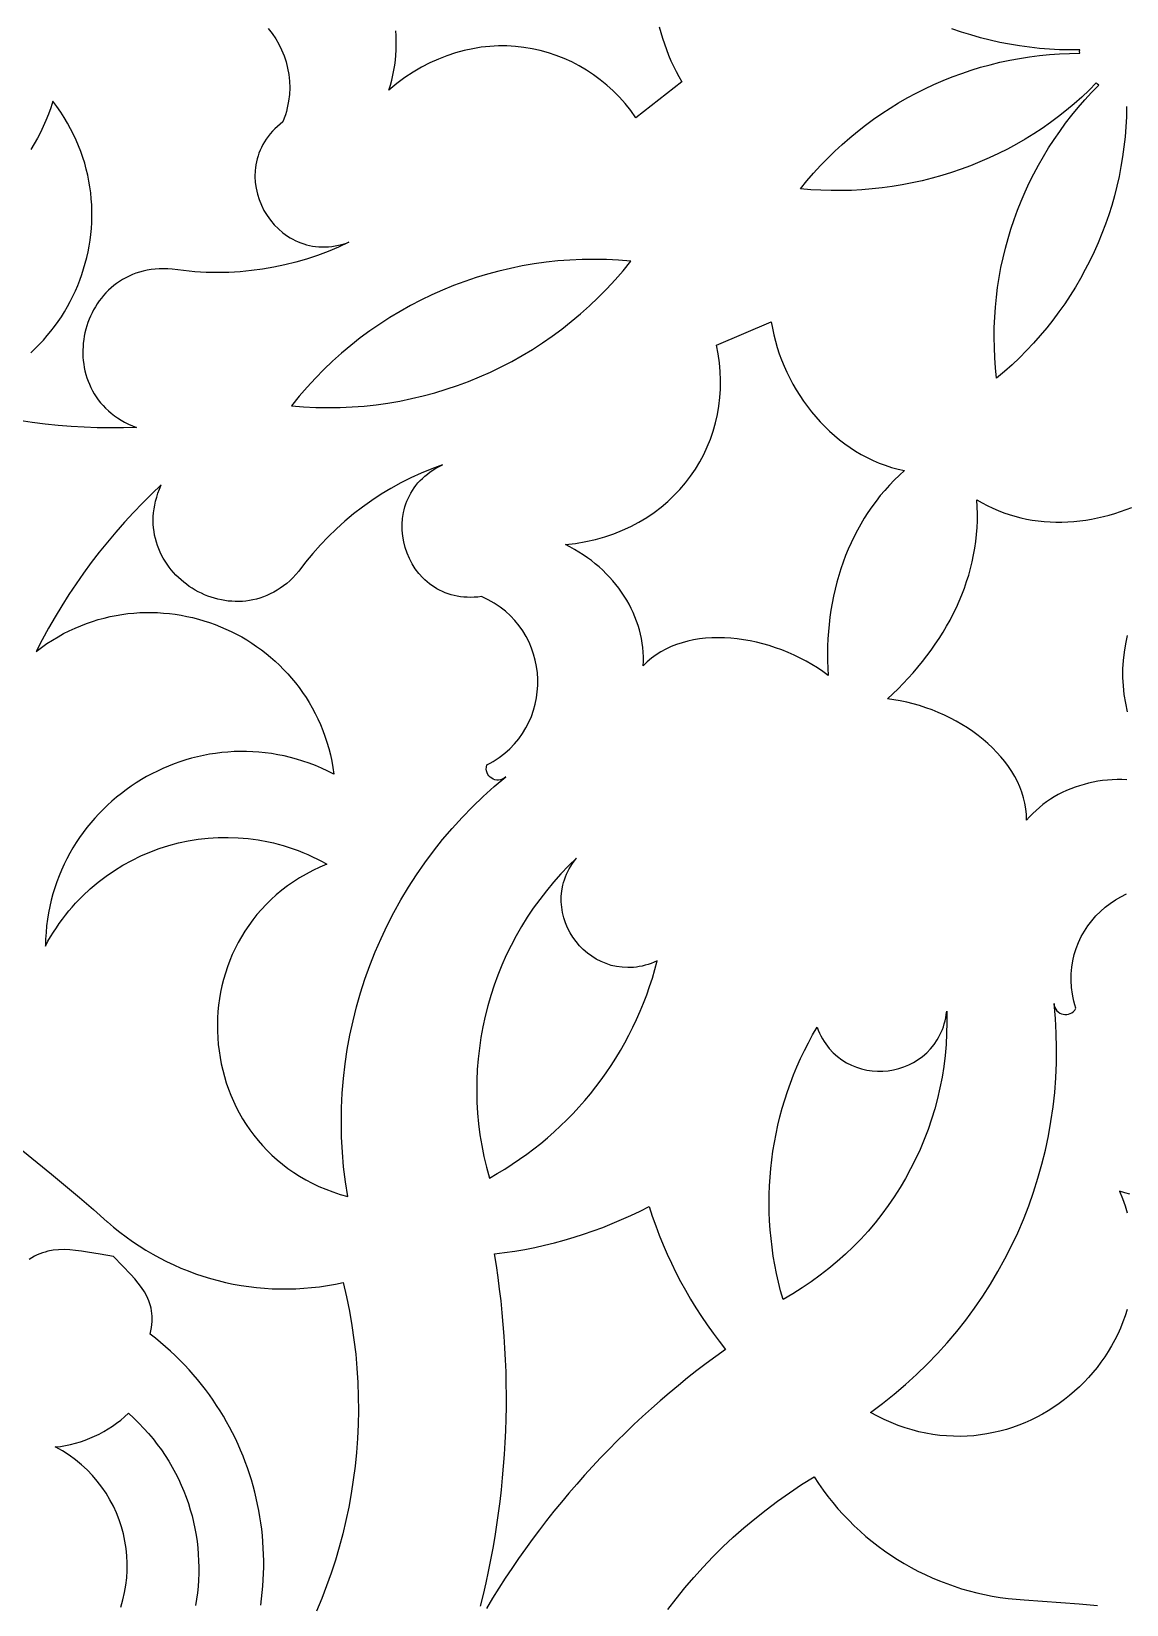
# Model space of a CAD drawing. Extents: x -625 to 625, y -425 to 425.
# Drawn here: x -63.3 to 0, y -89.9 to 1 of the extents above; entities that cross this region are included whole.
import ezdxf

# ---------------------------------------------------------------- set-up
doc = ezdxf.new("R2010")
doc.units = 0
doc.header["$MEASUREMENT"] = 0
doc.layers.add('LAYER_1', color=18, linetype='CONTINUOUS')

msp = doc.modelspace()

# ---------------------------------------------------------------- linework, layer by layer
at = {"layer": 'LAYER_1'}
for points in [[(-49.598, 1.206), (-49.375, 0.916), (-49.171, 0.612), (-48.987, 0.294), (-48.826, -0.035), (-48.686, -0.377), (-48.57, -0.728), (-48.479, -1.089), (-48.413, -1.459), (-48.374, -1.835), (-48.362, -2.217), (-48.379, -2.605), (-48.425, -2.996), (-48.46, -3.193), (-48.502, -3.391), (-48.552, -3.589), (-48.61, -3.787), (-48.676, -3.986), (-48.75, -4.184), (-48.918, -4.317), (-49.075, -4.454), (-49.223, -4.595), (-49.361, -4.739), (-49.49, -4.887), (-49.609, -5.038), (-49.72, -5.192), (-49.821, -5.349), (-49.913, -5.508), (-49.996, -5.67), (-50.07, -5.833), (-50.136, -5.999), (-50.193, -6.165), (-50.242, -6.334), (-50.283, -6.503), (-50.316, -6.673), (-50.341, -6.843), (-50.358, -7.014), (-50.369, -7.356), (-50.35, -7.697), (-50.303, -8.034), (-50.228, -8.366), (-50.127, -8.69), (-50, -9.006), (-49.848, -9.311), (-49.673, -9.602), (-49.476, -9.88), (-49.257, -10.14), (-49.018, -10.382), (-48.76, -10.604), (-48.483, -10.803), (-48.338, -10.894), (-48.189, -10.978), (-48.036, -11.056), (-47.879, -11.127), (-47.718, -11.191), (-47.553, -11.248), (-47.385, -11.297), (-47.214, -11.339), (-47.039, -11.372), (-46.861, -11.398), (-46.681, -11.415), (-46.497, -11.423), (-46.31, -11.423), (-46.121, -11.413), (-45.93, -11.394), (-45.736, -11.365), (-45.54, -11.327), (-45.341, -11.278), (-45.141, -11.219), (-44.939, -11.15), (-45.537, -11.428), (-46.145, -11.683), (-46.76, -11.915), (-47.382, -12.122), (-48.011, -12.305), (-48.646, -12.464), (-49.285, -12.599), (-49.93, -12.71), (-50.577, -12.796), (-51.228, -12.858), (-51.882, -12.895), (-52.537, -12.907), (-53.192, -12.894), (-53.848, -12.856), (-54.504, -12.794), (-55.158, -12.706), (-55.413, -12.689), (-55.663, -12.684), (-55.906, -12.69), (-56.145, -12.708), (-56.377, -12.736), (-56.603, -12.775), (-56.824, -12.823), (-57.038, -12.882), (-57.246, -12.95), (-57.449, -13.027), (-57.644, -13.112), (-57.834, -13.207), (-58.017, -13.309), (-58.194, -13.42), (-58.364, -13.537), (-58.528, -13.662), (-58.685, -13.794), (-58.835, -13.933), (-58.979, -14.078), (-59.115, -14.228), (-59.245, -14.385), (-59.368, -14.546), (-59.483, -14.713), (-59.592, -14.884), (-59.693, -15.06), (-59.786, -15.239), (-59.873, -15.422), (-59.952, -15.609), (-60.023, -15.799), (-60.087, -15.991), (-60.143, -16.186), (-60.192, -16.383), (-60.232, -16.581), (-60.265, -16.781), (-60.289, -16.982), (-60.306, -17.184), (-60.315, -17.387), (-60.315, -17.589), (-60.307, -17.792), (-60.291, -17.994), (-60.266, -18.195), (-60.233, -18.395), (-60.192, -18.593), (-60.142, -18.79), (-60.083, -18.985), (-60.015, -19.177), (-59.939, -19.366), (-59.853, -19.553), (-59.759, -19.736), (-59.655, -19.916), (-59.543, -20.091), (-59.421, -20.262), (-59.29, -20.428), (-59.15, -20.59), (-59, -20.746), (-58.841, -20.897), (-58.672, -21.041), (-58.494, -21.18), (-58.306, -21.311), (-58.108, -21.436), (-57.9, -21.554), (-57.683, -21.664), (-57.455, -21.766), (-57.218, -21.86), (-57.975, -21.883), (-58.731, -21.889), (-59.487, -21.877), (-60.243, -21.849), (-60.997, -21.804), (-61.749, -21.742), (-62.5, -21.664), (-63.249, -21.569), (-63.995, -21.457)], [(-27.002, 1.31), (-26.915, 0.974), (-26.817, 0.641), (-26.71, 0.311), (-26.593, -0.015), (-26.466, -0.337), (-26.329, -0.655), (-26.184, -0.967), (-26.029, -1.275), (-25.865, -1.577), (-25.692, -1.874), (-28.349, -3.952), (-28.652, -3.535), (-28.972, -3.139), (-29.308, -2.763), (-29.661, -2.407), (-30.028, -2.072), (-30.41, -1.759), (-30.806, -1.467), (-31.213, -1.198), (-31.633, -0.951), (-32.064, -0.727), (-32.505, -0.526), (-32.955, -0.349), (-33.413, -0.196), (-33.879, -0.068), (-34.352, 0.036), (-34.831, 0.115), (-35.316, 0.168), (-35.804, 0.196), (-36.296, 0.197), (-36.791, 0.171), (-37.287, 0.118), (-37.785, 0.038), (-38.282, -0.07), (-38.779, -0.206), (-39.275, -0.37), (-39.768, -0.564), (-40.258, -0.787), (-40.745, -1.039), (-41.226, -1.322), (-41.702, -1.634), (-42.171, -1.978), (-42.634, -2.353), (-42.545, -2.066), (-42.467, -1.778), (-42.399, -1.49), (-42.342, -1.201), (-42.294, -0.913), (-42.256, -0.625), (-42.228, -0.338), (-42.21, -0.052), (-42.202, 0.233), (-42.204, 0.516), (-42.215, 0.797), (-42.235, 1.076)], [(0.004, -3.313), (-0.01, -3.897), (-0.039, -4.478), (-0.086, -5.057), (-0.148, -5.634), (-0.227, -6.207), (-0.322, -6.777), (-0.432, -7.344), (-0.559, -7.907), (-0.701, -8.465), (-0.858, -9.019), (-1.031, -9.567), (-1.219, -10.111), (-1.422, -10.649), (-1.64, -11.181), (-1.873, -11.707), (-2.12, -12.226), (-2.382, -12.738), (-2.659, -13.244), (-2.95, -13.741), (-3.255, -14.231), (-3.574, -14.713), (-3.907, -15.186), (-4.254, -15.651), (-4.614, -16.106), (-4.988, -16.552), (-5.375, -16.988), (-5.776, -17.415), (-6.19, -17.83), (-6.616, -18.235), (-7.056, -18.629), (-7.508, -19.012), (-7.569, -18.423), (-7.613, -17.835), (-7.639, -17.248), (-7.649, -16.662), (-7.642, -16.077), (-7.618, -15.494), (-7.578, -14.914), (-7.522, -14.336), (-7.449, -13.761), (-7.361, -13.19), (-7.256, -12.621), (-7.136, -12.057), (-7, -11.497), (-6.848, -10.941), (-6.681, -10.39), (-6.499, -9.844), (-6.301, -9.304), (-6.088, -8.769), (-5.861, -8.241), (-5.619, -7.719), (-5.362, -7.204), (-5.091, -6.696), (-4.805, -6.195), (-4.505, -5.703), (-4.191, -5.218), (-3.863, -4.741), (-3.521, -4.274), (-3.165, -3.815), (-2.796, -3.366), (-2.413, -2.927), (-2.017, -2.497), (-1.608, -2.078), (-1.683, -2.011), (-1.752, -1.939), (-2.165, -2.355), (-2.589, -2.758), (-3.026, -3.148), (-3.473, -3.523), (-3.931, -3.886), (-4.4, -4.234), (-4.878, -4.568), (-5.366, -4.888), (-5.863, -5.195), (-6.368, -5.486), (-6.882, -5.764), (-7.404, -6.027), (-7.933, -6.275), (-8.469, -6.509), (-9.011, -6.727), (-9.56, -6.931), (-10.114, -7.12), (-10.674, -7.293), (-11.239, -7.452), (-11.808, -7.594), (-12.382, -7.722), (-12.959, -7.833), (-13.539, -7.929), (-14.123, -8.009), (-14.708, -8.073), (-15.296, -8.121), (-15.885, -8.153), (-16.476, -8.169), (-17.067, -8.168), (-17.659, -8.151), (-18.251, -8.117), (-18.842, -8.066), (-18.468, -7.606), (-18.083, -7.159), (-17.686, -6.724), (-17.279, -6.302), (-16.861, -5.892), (-16.432, -5.496), (-15.994, -5.113), (-15.546, -4.743), (-15.088, -4.386), (-14.621, -4.043), (-14.146, -3.714), (-13.662, -3.399), (-13.17, -3.097), (-12.671, -2.81), (-12.164, -2.537), (-11.649, -2.279), (-11.128, -2.035), (-10.601, -1.806), (-10.067, -1.592), (-9.527, -1.392), (-8.982, -1.208), (-8.431, -1.04), (-7.876, -0.887), (-7.316, -0.749), (-6.751, -0.627), (-6.183, -0.522), (-5.611, -0.432), (-5.035, -0.358), (-4.457, -0.301), (-3.876, -0.261), (-3.292, -0.237), (-2.706, -0.23), (-2.711, -0.13), (-2.707, -0.029), (-3.292, -0.033), (-3.876, -0.019), (-4.457, 0.011), (-5.036, 0.057), (-5.613, 0.119), (-6.186, 0.198), (-6.756, 0.293), (-7.323, 0.403), (-7.885, 0.53), (-8.444, 0.672), (-8.997, 0.829), (-9.546, 1.002), (-10.09, 1.19)], [(-63.325, -17.538), (-63.075, -17.302), (-62.832, -17.059), (-62.599, -16.808), (-62.373, -16.551), (-62.157, -16.287), (-61.949, -16.017), (-61.75, -15.74), (-61.559, -15.458), (-61.378, -15.17), (-61.206, -14.877), (-61.044, -14.579), (-60.891, -14.276), (-60.747, -13.968), (-60.613, -13.657), (-60.488, -13.341), (-60.374, -13.021), (-60.269, -12.698), (-60.175, -12.372), (-60.09, -12.043), (-60.016, -11.711), (-59.952, -11.377), (-59.899, -11.04), (-59.856, -10.702), (-59.824, -10.362), (-59.803, -10.021), (-59.792, -9.678), (-59.793, -9.335), (-59.805, -8.991), (-59.828, -8.647), (-59.862, -8.303), (-59.908, -7.959), (-59.965, -7.615), (-60.034, -7.272), (-60.115, -6.93), (-60.208, -6.59), (-60.313, -6.251), (-60.429, -5.914), (-60.558, -5.578), (-60.7, -5.246), (-60.854, -4.915), (-61.02, -4.588), (-61.199, -4.264), (-61.391, -3.943), (-61.595, -3.625), (-61.813, -3.312), (-62.043, -3.003), (-62.167, -3.38), (-62.301, -3.749), (-62.447, -4.11), (-62.602, -4.463), (-62.768, -4.807), (-62.944, -5.142), (-63.13, -5.47), (-63.325, -5.788)], [(0.023, -42.226), (-0.262, -42.217), (-0.545, -42.219), (-0.826, -42.23), (-1.105, -42.251), (-1.382, -42.281), (-1.656, -42.32), (-1.926, -42.369), (-2.194, -42.428), (-2.457, -42.495), (-2.717, -42.572), (-2.973, -42.657), (-3.224, -42.752), (-3.47, -42.856), (-3.711, -42.968), (-3.947, -43.089), (-4.177, -43.219), (-4.401, -43.358), (-4.618, -43.505), (-4.83, -43.661), (-5.034, -43.826), (-5.231, -43.998), (-5.421, -44.179), (-5.602, -44.368), (-5.776, -44.566), (-5.785, -44.236), (-5.818, -43.91), (-5.872, -43.587), (-5.949, -43.268), (-6.047, -42.954), (-6.165, -42.644), (-6.302, -42.34), (-6.459, -42.041), (-6.633, -41.749), (-6.824, -41.462), (-7.032, -41.183), (-7.256, -40.91), (-7.494, -40.645), (-7.747, -40.388), (-8.012, -40.139), (-8.291, -39.899), (-8.581, -39.668), (-8.882, -39.447), (-9.193, -39.235), (-9.514, -39.034), (-9.844, -38.843), (-10.181, -38.663), (-10.526, -38.495), (-10.876, -38.338), (-11.233, -38.194), (-11.594, -38.062), (-11.959, -37.943), (-12.328, -37.838), (-12.699, -37.746), (-13.072, -37.668), (-13.446, -37.605), (-13.819, -37.556), (-13.506, -37.266), (-13.2, -36.97), (-12.901, -36.667), (-12.611, -36.359), (-12.329, -36.046), (-12.055, -35.726), (-11.79, -35.402), (-11.534, -35.072), (-11.288, -34.738), (-11.05, -34.398), (-10.822, -34.054), (-10.604, -33.706), (-10.396, -33.353), (-10.199, -32.996), (-10.011, -32.635), (-9.835, -32.27), (-9.669, -31.901), (-9.515, -31.529), (-9.372, -31.154), (-9.24, -30.775), (-9.121, -30.393), (-9.013, -30.009), (-8.918, -29.622), (-8.835, -29.232), (-8.765, -28.84), (-8.708, -28.446), (-8.664, -28.049), (-8.633, -27.651), (-8.616, -27.251), (-8.613, -26.849), (-8.624, -26.446), (-8.649, -26.042), (-8.35, -26.219), (-8.045, -26.382), (-7.735, -26.531), (-7.419, -26.667), (-7.099, -26.79), (-6.775, -26.9), (-6.448, -26.997), (-6.116, -27.082), (-5.782, -27.154), (-5.445, -27.213), (-5.106, -27.26), (-4.765, -27.295), (-4.422, -27.318), (-4.079, -27.33), (-3.735, -27.33), (-3.39, -27.318), (-3.046, -27.295), (-2.702, -27.261), (-2.359, -27.216), (-2.017, -27.16), (-1.677, -27.094), (-1.338, -27.017), (-1.003, -26.93), (-0.67, -26.833), (-0.34, -26.725), (-0.014, -26.608), (0.308, -26.481)], [(0.039, -33.895), (-0.065, -34.368), (-0.144, -34.847), (-0.197, -35.331), (-0.224, -35.819), (-0.225, -36.311), (-0.2, -36.806), (-0.147, -37.302), (-0.067, -37.8), (0.041, -38.298)], [(0.042, -72.849), (-0.075, -73.216), (-0.206, -73.576), (-0.35, -73.93), (-0.507, -74.278), (-0.677, -74.618), (-0.859, -74.952), (-1.053, -75.278), (-1.26, -75.597), (-1.477, -75.908), (-1.705, -76.21), (-1.945, -76.504), (-2.194, -76.789), (-2.454, -77.065), (-2.723, -77.331), (-3.001, -77.587), (-3.289, -77.833), (-3.585, -78.069), (-3.889, -78.295), (-4.201, -78.509), (-4.521, -78.711), (-4.849, -78.903), (-5.183, -79.082), (-5.524, -79.249), (-5.871, -79.404), (-6.224, -79.545), (-6.582, -79.674), (-6.946, -79.789), (-7.314, -79.89), (-7.687, -79.978), (-8.065, -80.051), (-8.446, -80.109), (-8.831, -80.152), (-9.219, -80.18), (-9.61, -80.193), (-10.003, -80.19), (-10.398, -80.17), (-10.796, -80.134), (-11.194, -80.081), (-11.594, -80.012), (-11.995, -79.925), (-12.396, -79.82), (-12.797, -79.697), (-13.198, -79.556), (-13.599, -79.396), (-13.998, -79.218), (-14.397, -79.02), (-14.793, -78.803), (-14.096, -78.287), (-13.42, -77.751), (-12.765, -77.194), (-12.131, -76.618), (-11.518, -76.023), (-10.928, -75.41), (-10.359, -74.78), (-9.813, -74.132), (-9.29, -73.469), (-8.79, -72.789), (-8.313, -72.095), (-7.86, -71.386), (-7.43, -70.663), (-7.025, -69.927), (-6.644, -69.179), (-6.288, -68.419), (-5.957, -67.647), (-5.652, -66.865), (-5.371, -66.073), (-5.117, -65.272), (-4.889, -64.462), (-4.687, -63.644), (-4.513, -62.819), (-4.365, -61.986), (-4.244, -61.148), (-4.151, -60.304), (-4.086, -59.456), (-4.049, -58.603), (-4.04, -57.746), (-4.061, -56.887), (-4.11, -56.025), (-4.188, -55.161), (-4.174, -55.285), (-4.14, -55.397), (-4.09, -55.496), (-4.025, -55.583), (-3.947, -55.656), (-3.86, -55.716), (-3.765, -55.76), (-3.664, -55.791), (-3.56, -55.805), (-3.455, -55.804), (-3.351, -55.787), (-3.25, -55.752), (-3.155, -55.701), (-3.067, -55.632), (-2.99, -55.544), (-2.925, -55.437), (-2.988, -55.235), (-3.043, -55.033), (-3.089, -54.831), (-3.128, -54.631), (-3.182, -54.233), (-3.205, -53.839), (-3.2, -53.451), (-3.166, -53.07), (-3.105, -52.697), (-3.018, -52.332), (-2.907, -51.977), (-2.771, -51.633), (-2.612, -51.3), (-2.432, -50.98), (-2.23, -50.673), (-2.009, -50.381), (-1.769, -50.105), (-1.512, -49.845), (-1.238, -49.603), (-0.948, -49.379), (-0.644, -49.175), (-0.327, -48.992), (0.003, -48.83)], [(-63.79, -63.691), (-62.96, -64.353), (-62.137, -65.024), (-61.32, -65.702), (-60.509, -66.388), (-59.704, -67.082), (-58.905, -67.783), (-58.892, -67.789), (-58.54, -68.092), (-58.18, -68.383), (-57.813, -68.662), (-57.439, -68.929), (-57.058, -69.184), (-56.67, -69.428), (-56.277, -69.659), (-55.877, -69.878), (-55.472, -70.085), (-55.062, -70.279), (-54.646, -70.461), (-54.226, -70.631), (-53.801, -70.788), (-53.372, -70.933), (-52.939, -71.065), (-52.503, -71.184), (-52.063, -71.29), (-51.621, -71.384), (-51.175, -71.465), (-50.728, -71.532), (-50.278, -71.586), (-49.826, -71.628), (-49.373, -71.655), (-48.918, -71.67), (-48.462, -71.671), (-48.006, -71.659), (-47.549, -71.633), (-47.092, -71.594), (-46.636, -71.54), (-46.18, -71.473), (-45.724, -71.392), (-45.27, -71.298), (-45.078, -72.126), (-44.91, -72.955), (-44.767, -73.782), (-44.646, -74.608), (-44.549, -75.432), (-44.475, -76.254), (-44.424, -77.073), (-44.396, -77.89), (-44.389, -78.704), (-44.405, -79.514), (-44.443, -80.32), (-44.502, -81.123), (-44.583, -81.92), (-44.684, -82.713), (-44.807, -83.501), (-44.95, -84.283), (-45.114, -85.059), (-45.297, -85.829), (-45.501, -86.592), (-45.724, -87.348), (-45.967, -88.097), (-46.228, -88.838), (-46.509, -89.571), (-46.808, -90.296)], [(0.191, -66.198), (-0.104, -66.106), (-0.403, -66.021), (-0.234, -66.44), (-0.085, -66.859), (0.045, -67.277)], [(-37.326, -90.001), (-37.164, -89.336), (-37.01, -88.668), (-36.866, -87.999), (-36.732, -87.329), (-36.607, -86.656), (-36.491, -85.982), (-36.385, -85.307), (-36.289, -84.631), (-36.201, -83.953), (-36.124, -83.275), (-36.055, -82.595), (-35.996, -81.915), (-35.946, -81.233), (-35.906, -80.552), (-35.875, -79.869), (-35.854, -79.187), (-35.841, -78.504), (-35.838, -77.82), (-35.845, -77.137), (-35.861, -76.454), (-35.885, -75.771), (-35.92, -75.088), (-35.963, -74.405), (-36.016, -73.723), (-36.078, -73.041), (-36.149, -72.36), (-36.23, -71.68), (-36.319, -71.001), (-36.418, -70.322), (-36.526, -69.645), (-35.942, -69.571), (-35.36, -69.484), (-34.781, -69.383), (-34.204, -69.27), (-33.631, -69.143), (-33.061, -69.003), (-32.494, -68.85), (-31.931, -68.684), (-31.373, -68.505), (-30.818, -68.314), (-30.268, -68.109), (-29.723, -67.892), (-29.182, -67.662), (-28.647, -67.42), (-28.117, -67.165), (-27.593, -66.898), (-27.408, -67.459), (-27.211, -68.014), (-27.001, -68.565), (-26.779, -69.11), (-26.544, -69.65), (-26.297, -70.184), (-26.038, -70.712), (-25.767, -71.234), (-25.484, -71.749), (-25.189, -72.258), (-24.883, -72.76), (-24.565, -73.256), (-24.235, -73.744), (-23.894, -74.224), (-23.542, -74.697), (-23.179, -75.162), (-23.735, -75.565), (-24.286, -75.974), (-24.83, -76.391), (-25.368, -76.815), (-25.9, -77.247), (-26.426, -77.685), (-26.945, -78.131), (-27.458, -78.583), (-27.965, -79.042), (-28.465, -79.508), (-28.958, -79.981), (-29.445, -80.46), (-29.925, -80.946), (-30.398, -81.438), (-30.865, -81.937), (-31.324, -82.442), (-31.776, -82.953), (-32.222, -83.47), (-32.66, -83.994), (-33.091, -84.524), (-33.515, -85.059), (-33.932, -85.601), (-34.341, -86.148), (-34.743, -86.702), (-35.137, -87.26), (-35.523, -87.825), (-35.902, -88.395), (-36.274, -88.97), (-36.637, -89.551), (-36.993, -90.138)], [(-50.037, -89.95), (-49.988, -89.584), (-49.946, -89.218), (-49.913, -88.851), (-49.889, -88.484), (-49.872, -88.118), (-49.863, -87.751), (-49.863, -87.385), (-49.87, -87.019), (-49.886, -86.653), (-49.909, -86.289), (-49.94, -85.925), (-49.98, -85.562), (-50.027, -85.2), (-50.082, -84.839), (-50.145, -84.48), (-50.216, -84.122), (-50.294, -83.766), (-50.38, -83.412), (-50.474, -83.059), (-50.576, -82.709), (-50.685, -82.36), (-50.802, -82.014), (-50.927, -81.671), (-51.059, -81.33), (-51.199, -80.991), (-51.346, -80.656), (-51.501, -80.324), (-51.663, -79.994), (-51.833, -79.668), (-52.01, -79.346), (-52.194, -79.027), (-52.386, -78.711), (-52.585, -78.4), (-52.791, -78.092), (-53.005, -77.788), (-53.226, -77.489), (-53.454, -77.194), (-53.689, -76.903), (-53.932, -76.617), (-54.181, -76.336), (-54.438, -76.06), (-54.702, -75.789), (-54.972, -75.523), (-55.25, -75.262), (-55.535, -75.007), (-55.827, -74.757), (-56.125, -74.513), (-56.431, -74.275), (-56.389, -74.087), (-56.356, -73.906), (-56.333, -73.73), (-56.319, -73.56), (-56.314, -73.395), (-56.317, -73.235), (-56.329, -73.08), (-56.348, -72.929), (-56.375, -72.781), (-56.41, -72.638), (-56.501, -72.36), (-56.619, -72.094), (-56.761, -71.836), (-56.927, -71.584), (-57.112, -71.336), (-57.316, -71.09), (-57.537, -70.842), (-58.018, -70.335), (-58.54, -69.795), (-59.314, -69.663), (-60.042, -69.535), (-60.392, -69.48), (-60.733, -69.437), (-61.067, -69.407), (-61.394, -69.394), (-61.715, -69.402), (-62.032, -69.434), (-62.345, -69.493), (-62.5, -69.533), (-62.654, -69.582), (-62.808, -69.638), (-62.962, -69.704), (-63.115, -69.779), (-63.268, -69.863), (-63.422, -69.958)], [(-58.127, -90.062), (-58.004, -89.646), (-57.905, -89.225), (-57.831, -88.801), (-57.781, -88.374), (-57.754, -87.947), (-57.751, -87.52), (-57.771, -87.095), (-57.814, -86.671), (-57.881, -86.25), (-57.97, -85.834), (-58.082, -85.423), (-58.216, -85.019), (-58.372, -84.621), (-58.55, -84.232), (-58.75, -83.853), (-58.972, -83.484), (-59.215, -83.127), (-59.479, -82.782), (-59.765, -82.45), (-60.071, -82.134), (-60.398, -81.833), (-60.745, -81.548), (-61.113, -81.282), (-61.5, -81.034), (-61.908, -80.806), (-61.612, -80.77), (-61.318, -80.721), (-61.028, -80.661), (-60.741, -80.589), (-60.457, -80.505), (-60.178, -80.409), (-59.903, -80.303), (-59.633, -80.185), (-59.367, -80.056), (-59.108, -79.916), (-58.854, -79.765), (-58.606, -79.604), (-58.364, -79.433), (-58.13, -79.251), (-57.902, -79.06), (-57.682, -78.858), (-57.372, -79.141), (-57.075, -79.431), (-56.79, -79.728), (-56.519, -80.031), (-56.259, -80.34), (-56.012, -80.656), (-55.778, -80.977), (-55.556, -81.303), (-55.346, -81.634), (-55.148, -81.97), (-54.963, -82.311), (-54.79, -82.656), (-54.629, -83.004), (-54.48, -83.356), (-54.343, -83.712), (-54.219, -84.07), (-54.106, -84.431), (-54.004, -84.795), (-53.915, -85.16), (-53.838, -85.528), (-53.772, -85.897), (-53.718, -86.267), (-53.675, -86.638), (-53.644, -87.01), (-53.625, -87.382), (-53.616, -87.755), (-53.62, -88.127), (-53.635, -88.498), (-53.66, -88.869), (-53.698, -89.239), (-53.746, -89.607), (-53.806, -89.973)], [(-26.513, -90.211), (-26.027, -89.578), (-25.522, -88.955), (-24.999, -88.345), (-24.458, -87.746), (-23.899, -87.161), (-23.321, -86.588), (-22.725, -86.029), (-22.112, -85.484), (-21.48, -84.953), (-20.831, -84.437), (-20.164, -83.937), (-19.48, -83.451), (-18.777, -82.982), (-18.058, -82.53), (-17.802, -82.917), (-17.536, -83.295), (-17.259, -83.664), (-16.973, -84.024), (-16.677, -84.374), (-16.371, -84.714), (-16.056, -85.045), (-15.732, -85.365), (-15.399, -85.675), (-15.057, -85.975), (-14.708, -86.264), (-14.35, -86.542), (-13.985, -86.81), (-13.613, -87.067), (-13.233, -87.312), (-12.846, -87.547), (-12.452, -87.77), (-12.052, -87.981), (-11.646, -88.181), (-11.234, -88.369), (-10.816, -88.545), (-10.393, -88.708), (-9.965, -88.86), (-9.532, -88.998), (-9.094, -89.125), (-8.652, -89.238), (-8.206, -89.339), (-7.756, -89.426), (-7.302, -89.5), (-6.845, -89.561), (-6.385, -89.609), (-5.922, -89.642), (-5.908, -89.647), (-4.848, -89.713), (-3.788, -89.788), (-2.729, -89.873), (-1.672, -89.968)]]:
    msp.add_lwpolyline(points, dxfattribs=at)
for points in [[(-28.651, -12.249), (-29.357, -12.191), (-30.061, -12.156), (-30.764, -12.143), (-31.465, -12.152), (-32.163, -12.183), (-32.858, -12.236), (-33.549, -12.31), (-34.236, -12.406), (-34.918, -12.523), (-35.596, -12.662), (-36.267, -12.821), (-36.933, -13), (-37.593, -13.2), (-38.245, -13.42), (-38.89, -13.66), (-39.527, -13.92), (-40.156, -14.2), (-40.776, -14.499), (-41.387, -14.817), (-41.987, -15.154), (-42.578, -15.51), (-43.158, -15.884), (-43.727, -16.277), (-44.284, -16.688), (-44.829, -17.117), (-45.362, -17.564), (-45.881, -18.029), (-46.387, -18.51), (-46.879, -19.009), (-47.356, -19.526), (-47.819, -20.058), (-48.266, -20.608), (-47.56, -20.666), (-46.855, -20.701), (-46.152, -20.714), (-45.452, -20.705), (-44.754, -20.674), (-44.059, -20.621), (-43.368, -20.546), (-42.681, -20.451), (-41.998, -20.333), (-41.321, -20.195), (-40.649, -20.036), (-39.983, -19.857), (-39.324, -19.657), (-38.672, -19.437), (-38.027, -19.197), (-37.389, -18.937), (-36.761, -18.657), (-36.141, -18.358), (-35.53, -18.04), (-34.929, -17.703), (-34.338, -17.347), (-33.758, -16.973), (-33.19, -16.58), (-32.633, -16.169), (-32.087, -15.74), (-31.555, -15.293), (-31.036, -14.828), (-30.53, -14.346), (-30.038, -13.847), (-29.56, -13.331), (-29.098, -12.798)], [(-17.249, -36.203), (-17.552, -35.979), (-17.865, -35.766), (-18.188, -35.564), (-18.52, -35.373), (-18.859, -35.193), (-19.206, -35.025), (-19.558, -34.869), (-19.916, -34.725), (-20.279, -34.594), (-20.645, -34.475), (-21.014, -34.369), (-21.386, -34.277), (-21.758, -34.198), (-22.13, -34.134), (-22.502, -34.083), (-22.873, -34.046), (-23.242, -34.025), (-23.607, -34.018), (-23.969, -34.026), (-24.326, -34.05), (-24.677, -34.09), (-25.022, -34.145), (-25.36, -34.217), (-25.689, -34.305), (-26.01, -34.41), (-26.321, -34.533), (-26.622, -34.672), (-26.911, -34.829), (-27.187, -35.004), (-27.451, -35.198), (-27.701, -35.409), (-27.936, -35.64), (-27.924, -35.377), (-27.923, -35.114), (-27.934, -34.852), (-27.956, -34.591), (-27.988, -34.331), (-28.032, -34.072), (-28.086, -33.815), (-28.151, -33.56), (-28.226, -33.307), (-28.312, -33.056), (-28.407, -32.807), (-28.512, -32.562), (-28.627, -32.319), (-28.751, -32.08), (-28.885, -31.844), (-29.028, -31.613), (-29.179, -31.385), (-29.34, -31.162), (-29.51, -30.943), (-29.688, -30.729), (-29.874, -30.521), (-30.069, -30.317), (-30.271, -30.119), (-30.482, -29.928), (-30.7, -29.742), (-30.926, -29.562), (-31.159, -29.39), (-31.4, -29.224), (-31.647, -29.065), (-31.902, -28.913), (-32.163, -28.77), (-32.431, -28.634), (-31.835, -28.561), (-31.257, -28.461), (-30.696, -28.334), (-30.154, -28.182), (-29.631, -28.005), (-29.127, -27.804), (-28.641, -27.58), (-28.176, -27.334), (-27.73, -27.067), (-27.305, -26.78), (-26.9, -26.473), (-26.516, -26.147), (-26.153, -25.804), (-25.811, -25.445), (-25.492, -25.069), (-25.194, -24.678), (-24.919, -24.273), (-24.666, -23.855), (-24.437, -23.424), (-24.231, -22.982), (-24.048, -22.529), (-23.89, -22.067), (-23.755, -21.595), (-23.645, -21.116), (-23.561, -20.629), (-23.501, -20.137), (-23.467, -19.638), (-23.459, -19.136), (-23.477, -18.63), (-23.521, -18.121), (-23.592, -17.61), (-23.69, -17.099), (-20.535, -15.757), (-20.468, -16.129), (-20.387, -16.5), (-20.293, -16.869), (-20.186, -17.235), (-20.066, -17.599), (-19.933, -17.958), (-19.788, -18.314), (-19.631, -18.665), (-19.462, -19.012), (-19.281, -19.352), (-19.089, -19.687), (-18.886, -20.014), (-18.671, -20.335), (-18.446, -20.647), (-18.211, -20.952), (-17.965, -21.248), (-17.709, -21.534), (-17.443, -21.81), (-17.168, -22.076), (-16.884, -22.332), (-16.59, -22.575), (-16.287, -22.807), (-15.976, -23.026), (-15.657, -23.233), (-15.329, -23.425), (-14.993, -23.604), (-14.65, -23.768), (-14.299, -23.917), (-13.941, -24.05), (-13.575, -24.167), (-13.204, -24.267), (-12.825, -24.35), (-13.127, -24.623), (-13.419, -24.906), (-13.699, -25.197), (-13.969, -25.497), (-14.228, -25.804), (-14.476, -26.12), (-14.714, -26.443), (-14.941, -26.773), (-15.157, -27.111), (-15.362, -27.455), (-15.557, -27.805), (-15.742, -28.162), (-15.916, -28.525), (-16.079, -28.894), (-16.232, -29.268), (-16.374, -29.647), (-16.506, -30.031), (-16.627, -30.42), (-16.739, -30.813), (-16.839, -31.211), (-16.93, -31.612), (-17.01, -32.017), (-17.079, -32.425), (-17.139, -32.836), (-17.188, -33.25), (-17.227, -33.666), (-17.256, -34.085), (-17.275, -34.506), (-17.284, -34.928), (-17.282, -35.352), (-17.271, -35.777)], [(-62.48, -51.844), (-62.331, -51.571), (-62.176, -51.304), (-62.015, -51.042), (-61.848, -50.785), (-61.675, -50.534), (-61.497, -50.289), (-61.313, -50.05), (-61.125, -49.816), (-60.93, -49.588), (-60.731, -49.366), (-60.527, -49.15), (-60.318, -48.939), (-59.887, -48.537), (-59.438, -48.158), (-58.973, -47.804), (-58.493, -47.474), (-57.998, -47.17), (-57.491, -46.89), (-56.971, -46.637), (-56.44, -46.409), (-55.899, -46.208), (-55.349, -46.033), (-54.791, -45.885), (-54.227, -45.765), (-53.657, -45.672), (-53.082, -45.606), (-52.504, -45.569), (-51.923, -45.56), (-51.341, -45.581), (-50.758, -45.63), (-50.176, -45.708), (-49.596, -45.817), (-49.307, -45.882), (-49.019, -45.955), (-48.732, -46.035), (-48.445, -46.124), (-48.161, -46.219), (-47.877, -46.323), (-47.595, -46.434), (-47.315, -46.553), (-47.036, -46.68), (-46.759, -46.815), (-46.485, -46.957), (-46.212, -47.108), (-46.628, -47.287), (-47.029, -47.479), (-47.416, -47.683), (-47.788, -47.901), (-48.146, -48.13), (-48.49, -48.37), (-48.82, -48.622), (-49.136, -48.884), (-49.437, -49.156), (-49.724, -49.438), (-49.997, -49.729), (-50.256, -50.028), (-50.501, -50.336), (-50.732, -50.652), (-50.949, -50.975), (-51.152, -51.305), (-51.341, -51.641), (-51.516, -51.984), (-51.677, -52.332), (-51.824, -52.685), (-51.957, -53.042), (-52.077, -53.404), (-52.183, -53.77), (-52.275, -54.138), (-52.353, -54.51), (-52.418, -54.884), (-52.469, -55.26), (-52.507, -55.637), (-52.53, -56.015), (-52.54, -56.394), (-52.537, -56.772), (-52.52, -57.151), (-52.49, -57.528), (-52.446, -57.905), (-52.389, -58.279), (-52.318, -58.651), (-52.234, -59.021), (-52.137, -59.387), (-52.026, -59.75), (-51.902, -60.109), (-51.765, -60.463), (-51.614, -60.813), (-51.45, -61.157), (-51.273, -61.495), (-51.083, -61.827), (-50.88, -62.152), (-50.664, -62.47), (-50.434, -62.78), (-50.192, -63.082), (-49.937, -63.376), (-49.668, -63.66), (-49.387, -63.935), (-49.092, -64.2), (-48.785, -64.455), (-48.465, -64.699), (-48.132, -64.931), (-47.787, -65.152), (-47.428, -65.36), (-47.057, -65.556), (-46.673, -65.739), (-46.276, -65.908), (-45.867, -66.063), (-45.445, -66.203), (-45.011, -66.329), (-45.142, -65.471), (-45.244, -64.614), (-45.316, -63.756), (-45.36, -62.9), (-45.376, -62.046), (-45.363, -61.195), (-45.322, -60.346), (-45.253, -59.502), (-45.156, -58.662), (-45.032, -57.826), (-44.881, -56.997), (-44.703, -56.174), (-44.498, -55.358), (-44.267, -54.55), (-44.01, -53.751), (-43.727, -52.96), (-43.418, -52.179), (-43.084, -51.408), (-42.724, -50.648), (-42.34, -49.9), (-41.931, -49.165), (-41.498, -48.442), (-41.04, -47.732), (-40.558, -47.037), (-40.053, -46.357), (-39.525, -45.693), (-38.973, -45.044), (-38.398, -44.413), (-37.8, -43.799), (-37.18, -43.203), (-36.538, -42.626), (-35.874, -42.068), (-35.971, -42.145), (-36.074, -42.201), (-36.18, -42.236), (-36.287, -42.252), (-36.393, -42.249), (-36.497, -42.23), (-36.596, -42.195), (-36.689, -42.145), (-36.773, -42.082), (-36.847, -42.007), (-36.909, -41.921), (-36.956, -41.826), (-36.987, -41.722), (-37, -41.611), (-36.993, -41.495), (-36.965, -41.373), (-36.777, -41.274), (-36.596, -41.169), (-36.421, -41.059), (-36.252, -40.944), (-35.933, -40.699), (-35.639, -40.436), (-35.37, -40.157), (-35.125, -39.863), (-34.905, -39.555), (-34.71, -39.235), (-34.539, -38.904), (-34.393, -38.563), (-34.271, -38.215), (-34.173, -37.861), (-34.1, -37.501), (-34.051, -37.138), (-34.026, -36.773), (-34.026, -36.407), (-34.05, -36.042), (-34.098, -35.679), (-34.17, -35.319), (-34.266, -34.965), (-34.386, -34.618), (-34.53, -34.278), (-34.698, -33.948), (-34.889, -33.629), (-35.105, -33.322), (-35.344, -33.028), (-35.607, -32.75), (-35.894, -32.489), (-36.204, -32.246), (-36.368, -32.131), (-36.538, -32.022), (-36.714, -31.918), (-36.895, -31.819), (-37.083, -31.726), (-37.276, -31.639), (-37.489, -31.664), (-37.697, -31.679), (-37.901, -31.685), (-38.101, -31.681), (-38.296, -31.668), (-38.488, -31.647), (-38.675, -31.616), (-38.857, -31.577), (-39.035, -31.53), (-39.208, -31.475), (-39.376, -31.413), (-39.54, -31.343), (-39.699, -31.266), (-39.853, -31.182), (-40.001, -31.092), (-40.145, -30.996), (-40.284, -30.893), (-40.417, -30.784), (-40.545, -30.671), (-40.667, -30.551), (-40.896, -30.298), (-41.102, -30.027), (-41.284, -29.74), (-41.443, -29.439), (-41.578, -29.126), (-41.687, -28.803), (-41.771, -28.473), (-41.828, -28.138), (-41.859, -27.799), (-41.862, -27.458), (-41.837, -27.119), (-41.784, -26.782), (-41.746, -26.615), (-41.701, -26.45), (-41.648, -26.286), (-41.588, -26.125), (-41.52, -25.965), (-41.444, -25.808), (-41.361, -25.654), (-41.269, -25.503), (-41.17, -25.356), (-41.063, -25.211), (-40.948, -25.071), (-40.824, -24.935), (-40.692, -24.803), (-40.552, -24.675), (-40.404, -24.553), (-40.246, -24.435), (-40.081, -24.323), (-39.907, -24.217), (-39.724, -24.116), (-39.532, -24.022), (-40.152, -24.25), (-40.76, -24.501), (-41.358, -24.775), (-41.943, -25.07), (-42.517, -25.387), (-43.077, -25.726), (-43.623, -26.085), (-44.156, -26.464), (-44.674, -26.863), (-45.176, -27.282), (-45.663, -27.72), (-46.133, -28.176), (-46.586, -28.65), (-47.022, -29.143), (-47.439, -29.652), (-47.838, -30.179), (-48.006, -30.372), (-48.178, -30.552), (-48.354, -30.721), (-48.535, -30.877), (-48.718, -31.022), (-48.905, -31.156), (-49.095, -31.278), (-49.288, -31.389), (-49.482, -31.489), (-49.68, -31.578), (-49.879, -31.657), (-50.079, -31.725), (-50.281, -31.783), (-50.484, -31.831), (-50.687, -31.868), (-50.892, -31.896), (-51.096, -31.915), (-51.3, -31.924), (-51.504, -31.924), (-51.707, -31.914), (-51.909, -31.896), (-52.11, -31.869), (-52.31, -31.834), (-52.508, -31.79), (-52.704, -31.738), (-52.897, -31.678), (-53.088, -31.61), (-53.276, -31.534), (-53.461, -31.451), (-53.642, -31.361), (-53.82, -31.264), (-53.994, -31.159), (-54.163, -31.048), (-54.328, -30.93), (-54.488, -30.806), (-54.643, -30.675), (-54.793, -30.539), (-54.937, -30.396), (-55.075, -30.248), (-55.207, -30.094), (-55.332, -29.935), (-55.451, -29.77), (-55.562, -29.601), (-55.666, -29.426), (-55.763, -29.247), (-55.852, -29.063), (-55.932, -28.876), (-56.005, -28.683), (-56.068, -28.487), (-56.122, -28.287), (-56.168, -28.084), (-56.203, -27.877), (-56.229, -27.666), (-56.245, -27.453), (-56.25, -27.237), (-56.245, -27.017), (-56.228, -26.796), (-56.201, -26.571), (-56.162, -26.345), (-56.111, -26.117), (-56.048, -25.886), (-55.973, -25.654), (-55.885, -25.42), (-55.784, -25.185), (-56.334, -25.707), (-56.871, -26.24), (-57.396, -26.785), (-57.908, -27.341), (-58.407, -27.908), (-58.894, -28.485), (-59.367, -29.074), (-59.828, -29.672), (-60.274, -30.281), (-60.708, -30.899), (-61.127, -31.528), (-61.532, -32.165), (-61.924, -32.812), (-62.301, -33.468), (-62.664, -34.132), (-63.012, -34.805), (-62.702, -34.575), (-62.389, -34.357), (-62.071, -34.153), (-61.75, -33.961), (-61.426, -33.782), (-61.098, -33.616), (-60.768, -33.463), (-60.435, -33.321), (-60.1, -33.192), (-59.762, -33.076), (-59.423, -32.971), (-59.083, -32.879), (-58.741, -32.798), (-58.398, -32.729), (-58.054, -32.672), (-57.71, -32.626), (-57.366, -32.592), (-57.022, -32.569), (-56.678, -32.558), (-56.335, -32.557), (-55.992, -32.568), (-55.651, -32.589), (-55.311, -32.621), (-54.973, -32.664), (-54.636, -32.718), (-54.302, -32.782), (-53.97, -32.856), (-53.641, -32.941), (-53.315, -33.036), (-52.992, -33.141), (-52.672, -33.256), (-52.357, -33.38), (-52.045, -33.515), (-51.737, -33.659), (-51.435, -33.812), (-51.136, -33.975), (-50.843, -34.147), (-50.556, -34.329), (-50.273, -34.519), (-49.997, -34.718), (-49.727, -34.927), (-49.463, -35.144), (-49.206, -35.369), (-48.956, -35.603), (-48.713, -35.846), (-48.477, -36.097), (-48.249, -36.356), (-48.029, -36.623), (-47.817, -36.898), (-47.614, -37.181), (-47.419, -37.472), (-47.234, -37.77), (-47.058, -38.076), (-46.891, -38.39), (-46.734, -38.71), (-46.587, -39.038), (-46.45, -39.373), (-46.325, -39.715), (-46.209, -40.064), (-46.105, -40.42), (-46.013, -40.782), (-45.932, -41.151), (-45.863, -41.527), (-45.806, -41.909), (-46.161, -41.73), (-46.518, -41.565), (-46.876, -41.414), (-47.236, -41.276), (-47.597, -41.151), (-47.959, -41.039), (-48.322, -40.94), (-48.685, -40.854), (-49.049, -40.78), (-49.412, -40.719), (-49.776, -40.67), (-50.138, -40.633), (-50.501, -40.609), (-50.862, -40.596), (-51.222, -40.594), (-51.58, -40.605), (-51.937, -40.626), (-52.292, -40.659), (-52.645, -40.704), (-52.996, -40.759), (-53.344, -40.825), (-53.689, -40.901), (-54.031, -40.988), (-54.37, -41.086), (-54.705, -41.194), (-55.037, -41.312), (-55.364, -41.44), (-55.687, -41.577), (-56.006, -41.725), (-56.32, -41.882), (-56.629, -42.048), (-56.932, -42.223), (-57.231, -42.408), (-57.523, -42.602), (-57.81, -42.804), (-58.091, -43.015), (-58.365, -43.234), (-58.632, -43.462), (-58.893, -43.698), (-59.146, -43.943), (-59.392, -44.195), (-59.631, -44.454), (-59.862, -44.722), (-60.084, -44.997), (-60.299, -45.279), (-60.505, -45.569), (-60.702, -45.865), (-60.89, -46.169), (-61.069, -46.479), (-61.238, -46.796), (-61.398, -47.119), (-61.547, -47.449), (-61.687, -47.784), (-61.816, -48.126), (-61.934, -48.474), (-62.042, -48.827), (-62.138, -49.187), (-62.223, -49.551), (-62.296, -49.921), (-62.358, -50.296), (-62.407, -50.676), (-62.444, -51.061), (-62.469, -51.45)], [(-27.122, -52.699), (-27.296, -52.776), (-27.47, -52.845), (-27.643, -52.904), (-27.815, -52.955), (-27.986, -52.998), (-28.157, -53.032), (-28.327, -53.058), (-28.495, -53.077), (-28.827, -53.09), (-29.153, -53.074), (-29.471, -53.03), (-29.78, -52.959), (-30.08, -52.862), (-30.369, -52.741), (-30.646, -52.598), (-30.91, -52.433), (-31.159, -52.248), (-31.394, -52.045), (-31.612, -51.824), (-31.813, -51.588), (-31.996, -51.337), (-32.159, -51.072), (-32.301, -50.796), (-32.422, -50.51), (-32.52, -50.215), (-32.595, -49.912), (-32.644, -49.603), (-32.668, -49.288), (-32.664, -48.971), (-32.632, -48.651), (-32.571, -48.33), (-32.53, -48.17), (-32.48, -48.01), (-32.423, -47.851), (-32.357, -47.692), (-32.284, -47.534), (-32.202, -47.378), (-32.112, -47.222), (-32.014, -47.068), (-31.907, -46.915), (-31.791, -46.764), (-32.252, -47.214), (-32.695, -47.678), (-33.12, -48.155), (-33.526, -48.645), (-33.914, -49.146), (-34.283, -49.659), (-34.634, -50.183), (-34.965, -50.717), (-35.277, -51.262), (-35.57, -51.815), (-35.843, -52.377), (-36.096, -52.948), (-36.33, -53.526), (-36.544, -54.112), (-36.738, -54.703), (-36.911, -55.302), (-37.065, -55.905), (-37.197, -56.514), (-37.309, -57.127), (-37.401, -57.744), (-37.471, -58.364), (-37.52, -58.988), (-37.548, -59.613), (-37.555, -60.24), (-37.54, -60.869), (-37.503, -61.498), (-37.445, -62.128), (-37.365, -62.757), (-37.262, -63.385), (-37.137, -64.012), (-36.99, -64.636), (-36.821, -65.258), (-36.372, -65.003), (-35.931, -64.737), (-35.498, -64.46), (-35.073, -64.173), (-34.656, -63.876), (-34.248, -63.569), (-33.849, -63.251), (-33.458, -62.924), (-33.077, -62.588), (-32.704, -62.242), (-32.341, -61.888), (-31.987, -61.524), (-31.643, -61.152), (-31.308, -60.771), (-30.984, -60.382), (-30.669, -59.986), (-30.364, -59.581), (-30.07, -59.168), (-29.787, -58.748), (-29.514, -58.321), (-29.251, -57.887), (-29, -57.445), (-28.76, -56.998), (-28.531, -56.543), (-28.313, -56.083), (-28.107, -55.616), (-27.913, -55.143), (-27.73, -54.665), (-27.56, -54.181), (-27.401, -53.692), (-27.255, -53.198)], [(-17.885, -56.532), (-17.816, -56.709), (-17.741, -56.88), (-17.66, -57.044), (-17.574, -57.202), (-17.482, -57.353), (-17.385, -57.497), (-17.284, -57.635), (-17.177, -57.767), (-16.951, -58.011), (-16.709, -58.229), (-16.452, -58.422), (-16.182, -58.589), (-15.901, -58.732), (-15.611, -58.85), (-15.314, -58.943), (-15.011, -59.012), (-14.703, -59.057), (-14.394, -59.078), (-14.083, -59.076), (-13.774, -59.05), (-13.468, -59), (-13.166, -58.928), (-12.87, -58.833), (-12.583, -58.715), (-12.305, -58.575), (-12.039, -58.412), (-11.786, -58.228), (-11.548, -58.022), (-11.327, -57.794), (-11.125, -57.545), (-10.942, -57.274), (-10.859, -57.131), (-10.781, -56.983), (-10.71, -56.83), (-10.644, -56.671), (-10.585, -56.508), (-10.533, -56.339), (-10.487, -56.165), (-10.448, -55.986), (-10.417, -55.802), (-10.393, -55.613), (-10.382, -56.258), (-10.395, -56.899), (-10.429, -57.537), (-10.486, -58.17), (-10.564, -58.799), (-10.663, -59.423), (-10.784, -60.042), (-10.925, -60.654), (-11.087, -61.26), (-11.269, -61.858), (-11.471, -62.449), (-11.693, -63.033), (-11.935, -63.607), (-12.195, -64.173), (-12.475, -64.729), (-12.773, -65.276), (-13.089, -65.812), (-13.424, -66.337), (-13.776, -66.851), (-14.146, -67.352), (-14.533, -67.842), (-14.937, -68.319), (-15.358, -68.782), (-15.795, -69.231), (-16.248, -69.667), (-16.717, -70.087), (-17.202, -70.492), (-17.702, -70.881), (-18.217, -71.255), (-18.747, -71.611), (-19.291, -71.95), (-19.85, -72.272), (-19.989, -71.775), (-20.114, -71.275), (-20.227, -70.774), (-20.326, -70.271), (-20.412, -69.766), (-20.485, -69.261), (-20.545, -68.754), (-20.591, -68.247), (-20.625, -67.74), (-20.646, -67.232), (-20.654, -66.725), (-20.649, -66.218), (-20.631, -65.711), (-20.601, -65.206), (-20.557, -64.701), (-20.501, -64.198), (-20.432, -63.696), (-20.35, -63.196), (-20.255, -62.699), (-20.148, -62.203), (-20.028, -61.711), (-19.896, -61.221), (-19.751, -60.734), (-19.593, -60.25), (-19.423, -59.77), (-19.241, -59.294), (-19.046, -58.822), (-18.838, -58.354), (-18.618, -57.891), (-18.386, -57.433), (-18.142, -56.979)]]:
    msp.add_lwpolyline(points, close=True, dxfattribs=at)

doc.saveas('drawing.dxf')
